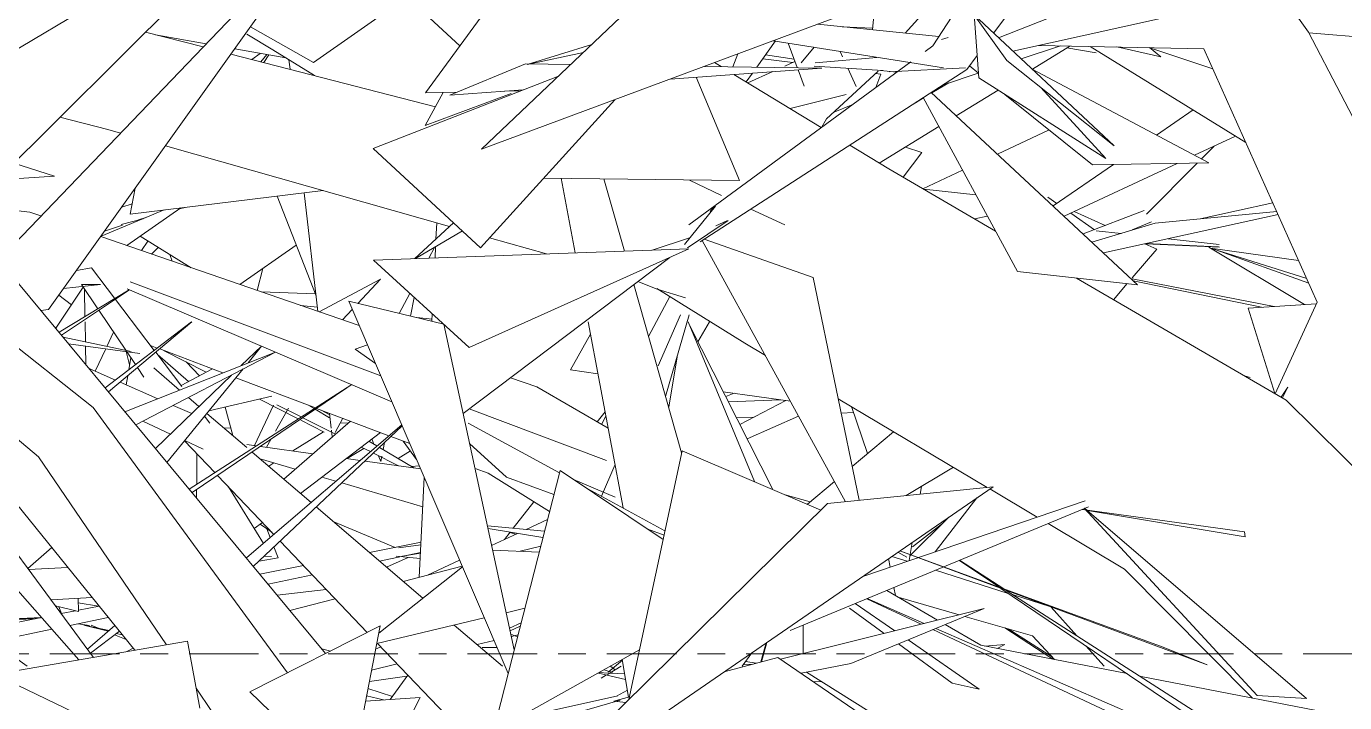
# Model space of a CAD drawing. Header units: millimetres. Extents: x 78096 to 288885, y -20632 to 149556.
# Drawn here: x 251395.4 to 251695.9, y 93238.9 to 93393.1 of the extents above; entities that cross this region are included whole.
import ezdxf

# ---------------------------------------------------------------- set-up
doc = ezdxf.new("R2010")
doc.units = ezdxf.units.MM
doc.linetypes.add('Centre', pattern=[31.75, 6.35, -4.7625, 15.875, -4.7625])
for name, color, linetype, lineweight in [('A-FLOR-LEVL', 51, 'Continuous', 9), ('G-IMPT', 8, 'Continuous', 9), ('L-PLNT', 71, 'Continuous', 9)]:
    doc.layers.add(name, color=color, linetype=linetype, lineweight=lineweight)

# ---------------------------------------------------------------- blocks, each defined once
blk = doc.blocks.new('ZZ-V - Tree Broadleaf 1 - 3dtree rotund SIMPLU-4826059-TOMH A-A')
at = {"layer": 'G-IMPT'}
for p, q in [((25977.64, 93410.74), (25991.24, 93391.76)), ((25764.38, 93384.83), (25785.72, 93399.78)), ((25739.23, 93388.36), (25726.09, 93391.74)), ((25739.93, 93389.1), (25728.36, 93391.16)), ((25755.1, 93387.75), (25749.23, 93391.31)), ((25764.38, 93384.83), (25750.02, 93392.98)), ((26022.3, 93331.91), (25991.24, 93391.76)), ((25758.11, 93385.88), (25746.43, 93387.95)), ((25764.6, 93381.84), (25755.1, 93387.75)), ((25869.7, 93389.73), (25865.46, 93383.78)), ((25872.58, 93389.27), (25874.67, 93383.65)), ((25878.57, 93388.31), (25875.55, 93384.75)), ((25884.46, 93387.36), (25885.03, 93386.11)), ((25967.4, 93387.96), (25929.66, 93388.72)), ((25993.24, 93330.18), (25967.4, 93387.96)), ((25792.2, 93374.75), (25745.56, 93386.73)), ((25857.33, 93383.89), (25855.82, 93384.81)), ((25861.11, 93386.77), (25860.03, 93383.85)), ((25871.88, 93384), (25874.16, 93385.03)), ((25880.14, 93369.97), (25860.25, 93382.1)), ((25864.49, 93382.41), (25863.05, 93380.4)), ((25863.4, 93380.18), (25869.1, 93382.75)), ((25874.85, 93383.17), (25876.24, 93379.43)), ((25893.09, 93382.86), (25881.34, 93371.99)), ((25886.22, 93383.51), (25888.11, 93379.36)), ((25789.84, 93370.47), (25793.99, 93378)), ((25789.84, 93370.47), (25809.43, 93377.76)), ((25873.03, 93374.31), (25885.86, 93377.52)), ((25717.54, 93369.53), (25706.59, 93372.34)), ((25720.38, 93368.72), (25717.54, 93369.53)), ((25881.34, 93371.99), (25880.21, 93370.03)), ((25795.42, 93347.45), (25730.64, 93365.81)), ((25895.52, 93360.59), (25886.66, 93366)), ((25919.9, 93346.4), (25895.52, 93360.59)), ((25857.38, 93354.51), (25850.14, 93358.02)), ((25722.64, 93350.25), (25723.75, 93356.14)), ((25722.64, 93350.25), (25766.58, 93355.63)), ((25699.75, 93350.7), (25686.36, 93352.21)), ((25864.09, 93351.42), (25871.82, 93347.85)), ((25702.26, 93349.83), (25699.75, 93350.7)), ((25792.5, 93348.28), (25792.32, 93344.57)), ((25774.84, 93324.83), (25715.9, 93345.14)), ((25792.23, 93342.82), (25792.11, 93340.29)), ((25817.52, 93341.19), (25804.5, 93344.88)), ((25842.73, 93333.12), (25838.33, 93334.89)), ((25862.74, 93320.81), (25842.66, 93333.3)), ((25986.12, 93307.86), (25938.31, 93335.68)), ((25845.62, 93331.45), (25840.78, 93322.38)), ((25842.73, 93333.12), (25849.18, 93331.21)), ((25791.48, 93327.51), (25791.39, 93325.84)), ((25977.51, 93328.83), (25993.08, 93329.83)), ((25977.51, 93328.83), (25983.57, 93309.35)), ((25983.62, 93309.32), (25993.24, 93330.18)), ((25854.67, 93325.7), (25852.05, 93321.16)), ((25822.96, 93314.77), (25827.55, 93322.88)), ((25728.79, 93319.73), (25727.24, 93320.32)), ((25743.73, 93314.07), (25729.35, 93319.52)), ((25867.41, 93318.03), (25862.74, 93320.81)), ((25764.83, 93306.08), (25746.71, 93312.94)), ((25815.3, 93310.89), (25809.31, 93312.95)), ((25829.23, 93313.87), (25822.96, 93314.77)), ((25831.57, 93301.43), (25815.3, 93310.89)), ((25873.13, 93307.59), (25857.81, 93309.78)), ((25984.97, 93308.53), (25986.52, 93310.8)), ((25985.3, 93308.34), (25986.52, 93310.8)), ((25917.96, 93287.97), (25884.02, 93308.15)), ((26066.74, 93227.97), (25986.12, 93307.86)), ((25781.59, 93299.73), (25765.12, 93305.97)), ((25829.04, 93302.89), (25830.86, 93305.2)), ((25831.06, 93304.16), (25830.06, 93302.3)), ((25772.83, 93303.05), (25757.61, 93289.85)), ((25761.42, 93286.59), (25779.64, 93300.47)), ((25896.61, 93300.66), (25887.22, 93292.74)), ((25786.35, 93297.93), (25782.05, 93299.56)), ((25804.19, 93291.17), (25801.22, 93292.3)), ((25818.19, 93282.43), (25804.19, 93291.17)), ((25899.52, 93286.09), (25910.28, 93292.54)), ((25789.64, 93290.24), (25788.51, 93267.47)), ((25883.14, 93289.3), (25877, 93284.12)), ((25929.36, 93281.19), (25918.58, 93287.6)), ((25809.93, 93278.64), (25814.65, 93284.64)), ((25750.91, 93278.59), (25752.74, 93279.98)), ((25752.25, 93279.61), (25754.89, 93277.72)), ((25949.27, 93269.35), (25931.85, 93279.71)), ((25807.92, 93276.09), (25809.23, 93277.75)), ((25978.46, 93239.94), (25949.27, 93269.35)), ((25906.68, 93257.72), (25895.1, 93264.46)), ((25719.11, 93256.45), (25712.88, 93251.04)), ((25713.55, 93250.14), (25720.15, 93255.16)), ((25916.56, 93251.97), (25908.43, 93256.7)), ((25805.55, 93253.04), (25801.71, 93252.11)), ((25810.9, 93253.9), (25809.39, 93254.5)), ((25811.02, 93254.37), (25809.5, 93254)), ((25917.46, 93251.79), (25921.98, 93252.15)), ((25920.25, 93251.25), (25921.98, 93252.15)), ((25806.21, 93251.49), (25802.85, 93251.49)), ((25949.86, 93245.5), (25916.56, 93251.97)), ((25783.49, 93247.7), (25777.64, 93246.28)), ((25832.59, 93245.77), (25830.63, 93246.36)), ((25831.42, 93245.32), (25834.54, 93247.19)), ((25834.83, 93248.54), (25831.61, 93245.83)), ((25833.03, 93246.45), (25832.08, 93247.19)), ((25862.33, 93247.51), (25864.65, 93247.69)), ((25865.39, 93247.89), (25862.89, 93248.3)), ((25829.34, 93245.64), (25835.55, 93244.19)), ((25831.54, 93245.64), (25829.49, 93245.73)), ((25830, 93244.47), (25831.22, 93245.2)), ((25835.33, 93245.49), (25831.93, 93245.63)), ((25904.03, 93228.81), (25876.78, 93245.83)), ((25880.27, 93243.65), (25878.27, 93243.73)), ((26020.24, 93231.82), (25952.68, 93244.95))]:
    blk.add_line(p, q, dxfattribs=at)
blk = doc.blocks.new('ZZ-V - Tree Broadleaf 1 - 3dtree rotund SIMPLU-4826034-TOMH A-A')
at = {"layer": 'G-IMPT'}
for p, q in [((25728.67, 93452.78), (25797.76, 93388.6)), ((25954.61, 93438.91), (25919.45, 93391.49)), ((25683.91, 93349.77), (25752.81, 93418.33)), ((25666.58, 93369.73), (25745.06, 93416.78)), ((25692.59, 93339.76), (25766.93, 93417.24)), ((25704.02, 93328.48), (25767.17, 93417.02)), ((25952.28, 93403.1), (25920.58, 93390.44)), ((25805.82, 93399.62), (25789.94, 93377.92)), ((25839.2, 93399.76), (25802.72, 93365.03)), ((25891.6, 93398.13), (25802.72, 93365.03)), ((25892.34, 93398), (25891.83, 93392.28)), ((25904.27, 93397.03), (25899.28, 93391.52)), ((25973.95, 93398.54), (25923.8, 93387.42)), ((25879.31, 93393.55), (25906.96, 93390.74)), ((25909.99, 93395.4), (25905.61, 93388.66)), ((25946.93, 93365.81), (25914.9, 93395.74)), ((25914.9, 93395.74), (25922.49, 93385.27)), ((25914.99, 93395.77), (25916.05, 93381.32)), ((25884.94, 93392.98), (25891.86, 93392.65)), ((25907.53, 93390.07), (25909.05, 93390.5)), ((25827.84, 93388.95), (25813.09, 93384.34)), ((25908, 93383.58), (25869.16, 93389.77)), ((25905.61, 93388.66), (25903.83, 93387.35)), ((25795.5, 93377.37), (25812.74, 93384.51)), ((25823.03, 93384.37), (25812.74, 93384.51)), ((25825.92, 93387.12), (25813.09, 93384.34)), ((25900.6, 93384.98), (25849.96, 93347.84)), ((25878.76, 93384.78), (25892.82, 93386)), ((25915.68, 93386.41), (25913.31, 93383.21)), ((25946.93, 93365.81), (25922.49, 93385.27)), ((25820.25, 93381.72), (25778, 93365.25)), ((25845.71, 93381.04), (25880.31, 93383.57)), ((25861.48, 93357.96), (25851.62, 93381.47)), ((25913.31, 93383.21), (25852.54, 93343.96)), ((25880.31, 93383.57), (25853.5, 93383.94)), ((25878.5, 93383.99), (25894.21, 93383.01)), ((25897.4, 93382.63), (25893.62, 93383.01)), ((25895.61, 93382.68), (25913.04, 93383.62)), ((25945.01, 93362.94), (25916.05, 93381.32)), ((25795.5, 93377.37), (25812.23, 93378.59)), ((25811.62, 93378.36), (25807.96, 93378.28)), ((25945.01, 93362.94), (25930.22, 93379.12)), ((25797.17, 93378.06), (25789.94, 93377.92)), ((25802.44, 93342.61), (25833.12, 93376.35)), ((25924.91, 93337.15), (25903.42, 93376.83)), ((25952.28, 93334.15), (25905.23, 93378)), ((25802.44, 93342.61), (25778, 93365.25)), ((25816.88, 93358.49), (25861.48, 93357.96)), ((25820.88, 93358.44), (25824.07, 93341.42)), ((25830.56, 93358.32), (25835.26, 93341.81)), ((25714.18, 93306.16), (25653.33, 93354.43)), ((25848.95, 93343.35), (25856.06, 93352.08)), ((25854.79, 93350.86), (25855.82, 93352.07)), ((25787.52, 93340.12), (25796.32, 93348.28)), ((25849.64, 93342.54), (25858.91, 93348.77)), ((25856.11, 93347.59), (25858.62, 93348.75)), ((25798.33, 93346.42), (25787.69, 93340.13)), ((25849.94, 93342.33), (25778.04, 93339.79)), ((25799.85, 93319.85), (25849.94, 93342.33)), ((25841.61, 93342.04), (25850.14, 93344.88)), ((25853.04, 93344.28), (25885.67, 93284.68)), ((25853.43, 93344.53), (25878.27, 93335.79)), ((25799.85, 93319.85), (25778.04, 93339.79)), ((25845.61, 93340.39), (25798.52, 93304.8)), ((25701.73, 93294.94), (25652.21, 93336.42)), ((25713.77, 93338.01), (25710.4, 93337.42)), ((25713.77, 93338.01), (25728.09, 93319.2)), ((25952.28, 93334.15), (25924.91, 93337.15)), ((25767.15, 93250.07), (25696.8, 93334.9)), ((25705.64, 93324.25), (25711.91, 93333.63)), ((25715.82, 93334.2), (25707.44, 93333.27)), ((25715.82, 93334.2), (25711.52, 93334.2)), ((25711.52, 93334.2), (25715.24, 93328.68)), ((25712.17, 93333.24), (25712.3, 93326.89)), ((25722.63, 93334.79), (25779.74, 93313.38)), ((25837.42, 93334.2), (25848.32, 93295.84)), ((25878.27, 93335.79), (25888.83, 93285.01)), ((25706.37, 93331.78), (25709.21, 93329.59)), ((25706.41, 93323.31), (25722.37, 93333.01)), ((25706.95, 93322.67), (25722.43, 93332.99)), ((25782.28, 93307.44), (25721.93, 93333.2)), ((25772.46, 93330.39), (25794.11, 93325.18)), ((25772.46, 93330.39), (25808.76, 93245.52)), ((25704.02, 93328.48), (25702.26, 93328.32)), ((25715.47, 93328.35), (25723.84, 93315.94)), ((25848.1, 93327.28), (25843.01, 93315.64)), ((25850.07, 93327.31), (25844.68, 93308.65)), ((25712.32, 93325.7), (25712.42, 93321.14)), ((25716.93, 93310.63), (25736.57, 93325.7)), ((25717.69, 93309.71), (25736.69, 93325.7)), ((25794.11, 93325.18), (25810.15, 93250.96)), ((25827.02, 93325.7), (25834.97, 93283.29)), ((25849.82, 93325.7), (25864.93, 93289.27)), ((25869.09, 93287.5), (25850.14, 93324.94)), ((25707.32, 93322.22), (25722.85, 93318.92)), ((25717.3, 93320.1), (25718.83, 93323.37)), ((25708.56, 93320.72), (25724.83, 93318.5)), ((25712.43, 93320.19), (25712.52, 93315.95)), ((25714.65, 93314.42), (25717.05, 93319.56)), ((25721.41, 93305.22), (25755.7, 93318.82)), ((25722.47, 93315.87), (25721.67, 93318.93)), ((25723.92, 93302.2), (25755.72, 93318.81)), ((25728.44, 93318.75), (25734.35, 93310.98)), ((25747.94, 93315.74), (25752.51, 93320.17)), ((25749.49, 93316.36), (25752.58, 93320.14)), ((25773.87, 93319.48), (25776.72, 93320.43)), ((25773.87, 93319.48), (25778.54, 93316.19)), ((25722.28, 93314.74), (25722.75, 93317.55)), ((25724.29, 93315.27), (25725.75, 93313.11)), ((25845.37, 93306.25), (25847.31, 93317.72)), ((25713.28, 93315.03), (25719.24, 93312.41)), ((25721.7, 93311.33), (25722.04, 93313.37)), ((25727.99, 93315.2), (25733.87, 93310.16)), ((25728.41, 93296.79), (25745.71, 93313.58)), ((25731, 93293.66), (25748.36, 93314.96)), ((25723.65, 93250.84), (25675.53, 93310.35)), ((25720.33, 93311.93), (25728.88, 93308.18)), ((25736.03, 93287.59), (25773.11, 93311.4)), ((25772.02, 93310.65), (25736.72, 93286.76)), ((25732.41, 93306.63), (25736.64, 93304.78)), ((25735.88, 93308.45), (25738.29, 93306.38)), ((25758.44, 93245.66), (25714.18, 93306.16)), ((25739.55, 93304.16), (25740.74, 93302.59)), ((25740.1, 93304.83), (25749.23, 93297.02)), ((25799.88, 93305.83), (25831.18, 93294.09)), ((25725.49, 93303.02), (25731.82, 93300.1)), ((25749.23, 93271.95), (25784.5, 93302.24)), ((25784.62, 93301.98), (25750.68, 93269.93)), ((25820.45, 93291.24), (25799.69, 93302.61)), ((25735.01, 93298.59), (25741.9, 93291.36)), ((25735.03, 93298.62), (25739.22, 93296.68)), ((25808.39, 93290.32), (25799.99, 93297.99)), ((25730.89, 93252.1), (25701.73, 93294.94)), ((25737.77, 93288.7), (25737.8, 93295.66)), ((25750.4, 93296.02), (25763.85, 93284.51)), ((25848.43, 93296.31), (25836.29, 93239.59)), ((25880.08, 93282.8), (25848.43, 93296.31)), ((25805.36, 93232.2), (25820.6, 93291.84)), ((25844.1, 93276.1), (25820.6, 93291.84)), ((25833.13, 93293.06), (25830.04, 93285.99)), ((25742.54, 93290.69), (25755.37, 93277.22)), ((25808.39, 93290.32), (25819.19, 93286.34)), ((25833.15, 93285.73), (25823.68, 93289.77)), ((25677.25, 93286.75), (25710.94, 93248.64)), ((25737.75, 93285.51), (25737.76, 93287.46)), ((25745.04, 93288.07), (25753.01, 93275.2)), ((25919.32, 93288.11), (25815.11, 93216.41)), ((25844.52, 93278.06), (25826.14, 93288.12)), ((25919.32, 93288.11), (25881.56, 93284.27)), ((25689.58, 93282.56), (25714.23, 93249.21)), ((25765.04, 93283.49), (25789.34, 93262.69)), ((25807.47, 93211.16), (25881.56, 93284.27)), ((25941.04, 93283.51), (25873.07, 93255.32)), ((25940.29, 93284.9), (25889.62, 93267.68)), ((25939.67, 93282.95), (25976.61, 93277.85)), ((25979.52, 93240.55), (25940.06, 93283.21)), ((25940.2, 93283.25), (25990.79, 93239.82)), ((25976.76, 93276.68), (25940.83, 93282.72)), ((25804.06, 93279.16), (25817.06, 93278.01)), ((25812.85, 93278.38), (25817.74, 93280.65)), ((25804.18, 93278.6), (25816.68, 93276.51)), ((25805.01, 93274.74), (25810.9, 93277.47)), ((25840.61, 93278.44), (25844.31, 93277.07)), ((25976.76, 93276.68), (25976.61, 93277.85)), ((25699.27, 93269.45), (25704.72, 93274.25)), ((25756.8, 93275.72), (25776.66, 93254.87)), ((25805.25, 93273.65), (25815.84, 93273.21)), ((25811.52, 93273.39), (25816.19, 93274.59)), ((25968.15, 93247.5), (25898.04, 93273.47)), ((25898.08, 93273.5), (25958.13, 93251.54)), ((25663.86, 93272.06), (25699.14, 93247.19)), ((25753.15, 93272.27), (25754.85, 93272.23)), ((25790.37, 93267.94), (25797.71, 93271.35)), ((25920.62, 93265.26), (25911.64, 93271.32)), ((25921.74, 93264.85), (25911.66, 93271.33)), ((25708.4, 93269.7), (25699.45, 93269.21)), ((25779.27, 93254.69), (25798.35, 93269.86)), ((25784.86, 93266.53), (25798.3, 93269.98)), ((25971.22, 93231.07), (25921.12, 93264.92)), ((25970.86, 93233.26), (25922.32, 93264.47)), ((25713.93, 93262.86), (25704.56, 93262.3)), ((25759.02, 93259.87), (25769.36, 93262.54)), ((25896.89, 93255.27), (25887.9, 93261.47)), ((25902.95, 93256.78), (25890.56, 93262.58)), ((25903.61, 93256.95), (25890.62, 93262.6)), ((25778.82, 93252.36), (25803.34, 93258.2)), ((25808.33, 93259.39), (25812.56, 93260.39)), ((25917.27, 93260.36), (25870.89, 93248.77)), ((25894.47, 93254.67), (25886.59, 93260.42)), ((25917.27, 93260.36), (25886.91, 93247.78)), ((25749.92, 93241.35), (25779.6, 93256.36)), ((25779.6, 93256.36), (25774.07, 93227.95)), ((25796.5, 93256.57), (25807.46, 93247.19)), ((25809.09, 93255.87), (25811.71, 93257.06)), ((25809.23, 93255.25), (25811.52, 93256.33)), ((25876, 93256.54), (25876, 93250.05)), ((26008.7, 93207.3), (25905.62, 93255.53)), ((26018.8, 93206.83), (25906.26, 93255.8)), ((25691.74, 93245.32), (25735.71, 93252.93)), ((25735.71, 93252.93), (25738.46, 93237.66)), ((25779.01, 93252.4), (25798.03, 93232.43)), ((25867.6, 93252.53), (25866.39, 93248.16)), ((25867.59, 93252.52), (25866.42, 93248.16)), ((25867.72, 93252.61), (25866.53, 93248.19)), ((25910.03, 93243.3), (25897.75, 93252.27)), ((25916.15, 93241.97), (25899.93, 93253.17)), ((25766.28, 93251.12), (25768.29, 93250.64)), ((25779.75, 93251.63), (25778.57, 93251.07)), ((25838.7, 93250.89), (25806.99, 93233.12)), ((25870.28, 93249.19), (25858.02, 93245.93)), ((25864.29, 93250.25), (25862.09, 93247.19)), ((25870.28, 93249.19), (25895.63, 93231.87)), ((25968.15, 93247.5), (25958.13, 93251.54)), ((25836.21, 93240.15), (25834.8, 93248.7)), ((25875.55, 93245.59), (25886.91, 93247.78)), ((25691.74, 93245.32), (25737.18, 93223.52)), ((25916.15, 93241.97), (25910.03, 93243.3)), ((25741.23, 93236.9), (25737.65, 93242.17)), ((25749.92, 93241.35), (25759.79, 93231.84)), ((25788.71, 93240.07), (25776.27, 93239.25)), ((25788.71, 93240.07), (25783.32, 93229.34)), ((25833.79, 93240.44), (25810.92, 93235.32)), ((25836.42, 93240.2), (25832.85, 93239.25)), ((25979.52, 93240.55), (25990.79, 93239.82)), ((25834.34, 93239.46), (25784.5, 93225.11)), ((25835.61, 93238.93), (25832.85, 93239.25))]:
    blk.add_line(p, q, dxfattribs=at)
blk = doc.blocks.new('ZZ-V - Tree Broadleaf 2 - 3dtree rotund SIMPLU-4826084-TOMH A-A')
at = {"layer": 'G-IMPT'}
for p, q in [((25925.7, 93385.65), (25934.66, 93388.62)), ((25976.96, 93366.59), (25941.44, 93388.49)), ((25752.26, 93386.91), (25750.34, 93385.5)), ((25752.38, 93384.98), (25753.78, 93386.65)), ((25754.21, 93386.57), (25753.06, 93384.81)), ((25866.82, 93385.69), (25873.65, 93384.8)), ((25892.54, 93382.35), (25893.72, 93382.19)), ((25892.56, 93379.09), (25893.72, 93382.19)), ((25907.99, 93379.77), (25915.94, 93382.41)), ((25887.35, 93375.26), (25882.88, 93373.41)), ((25705.34, 93358.94), (25696.12, 93361.91)), ((25692.26, 93358.08), (25705.34, 93358.94)), ((25723.09, 93352.63), (25720.7, 93351.87)), ((25721.83, 93343.09), (25734.17, 93351.66)), ((25735.14, 93351.78), (25733.84, 93351.44)), ((25730.35, 93351.2), (25715.99, 93345.27)), ((25725.54, 93349.21), (25720.56, 93347.88)), ((25724.5, 93348.93), (25726.39, 93349.56)), ((25716.77, 93346.37), (25720.83, 93347.71)), ((25736.48, 93338.04), (25724.88, 93345.21)), ((25726.63, 93344.13), (25725.21, 93341.93)), ((25727.46, 93341.15), (25728.98, 93342.68)), ((25747.61, 93334.21), (25760.47, 93343.17)), ((25764.79, 93332.09), (25752.48, 93332.53)), ((25765.28, 93329.05), (25761.41, 93329.46)), ((25791.42, 93326.29), (25787.99, 93326.66)), ((25784.84, 93298.5), (25787.88, 93294.35))]:
    blk.add_line(p, q, dxfattribs=at)
blk = doc.blocks.new('ZZ-V - Tree Broadleaf 2 - 3dtree rotund SIMPLU-4826109-TOMH A-A')
at = {"layer": 'G-IMPT'}
for p, q in [((25991.33, 93391.6), (26019.82, 93389.16)), ((25936.85, 93388.58), (25928.27, 93383.31)), ((25936.14, 93388.14), (25942.84, 93387.06)), ((25957.57, 93386.15), (25947.52, 93388.36)), ((25954.99, 93388.21), (25957.57, 93386.15)), ((25969.45, 93383.38), (25955.08, 93388.14)), ((25758.81, 93385.45), (25759.06, 93383.27)), ((25867.43, 93386.55), (25873.96, 93385.56)), ((25913.92, 93384.03), (25915.98, 93382.38)), ((25968.54, 93361.93), (25928.11, 93383.4)), ((25909.2, 93380.18), (25905.35, 93377.88)), ((25920.46, 93378.52), (25910.94, 93372.67)), ((25903.46, 93376.76), (25901.61, 93375.66)), ((25921.98, 93377.56), (25942.02, 93361.46)), ((25956.6, 93368.28), (25964.95, 93374)), ((25906.99, 93370.24), (25893.38, 93361.89)), ((25920.3, 93363.96), (25932.09, 93369.44)), ((25974.6, 93368.05), (25965.26, 93363.68)), ((25903.05, 93364.27), (25898.85, 93358.65)), ((25903.05, 93364.27), (25899.32, 93365.54)), ((25966.83, 93362.84), (25969.73, 93365.77)), ((25903.31, 93356.05), (25912.38, 93360.28)), ((25933.01, 93352.11), (25946.77, 93361.55)), ((25961.25, 93361.8), (25935.52, 93349.77)), ((25968.54, 93361.93), (25942.02, 93361.46)), ((25954.32, 93350.22), (25965.88, 93361.89)), ((25756.1, 93354.35), (25764.98, 93331.61)), ((25762.29, 93355.1), (25765.39, 93328.09)), ((25903.53, 93355.93), (25915.41, 93354.68)), ((25931.8, 93354.09), (25933.83, 93352.68)), ((25983.13, 93352.8), (25966.55, 93349.18)), ((25915.11, 93349.19), (25918.05, 93349.81)), ((25937.01, 93350.46), (25942.41, 93346.7)), ((25944.86, 93347.64), (25937.84, 93350.85)), ((25953.79, 93351.05), (25939.86, 93345.73)), ((25984.31, 93350.15), (25944.48, 93341.42)), ((25955.43, 93348.5), (25951.06, 93346.7)), ((25983.98, 93350.89), (25956.27, 93348.16)), ((25956.27, 93348.16), (25941.87, 93343.85)), ((25948.54, 93345.85), (25942.8, 93346.48)), ((25791.98, 93342.67), (25790.68, 93340.24)), ((25956.62, 93342.25), (25951.06, 93335.74)), ((25956.62, 93342.25), (25953.92, 93343.49)), ((25970.69, 93342.82), (25954.03, 93343.51)), ((25970.94, 93342.74), (25954.07, 93343.52)), ((25954.16, 93343.54), (25970.69, 93342.82)), ((25970.88, 93343.37), (25959.25, 93344.66)), ((25968.52, 93342.73), (25990.34, 93329.66)), ((25988.97, 93339.72), (25968.92, 93342.53)), ((25990.81, 93335.61), (25968.92, 93342.53)), ((25731.66, 93341.03), (25732.17, 93339.53)), ((25991.3, 93334.51), (25970.11, 93342.15)), ((25752.86, 93337.87), (25751.52, 93332.86)), ((25779.65, 93335.43), (25765.69, 93327.98)), ((25774.51, 93329.89), (25779.65, 93335.43)), ((25949.92, 93334.41), (25946.8, 93330.75)), ((25983.4, 93329.21), (25951.06, 93335.54)), ((25980.48, 93329.02), (25951.28, 93335.08)), ((25786.36, 93332.19), (25783.91, 93327.63)), ((25787.36, 93331.27), (25786.49, 93327.02)), ((25771.03, 93326.14), (25773.25, 93328.54)), ((25735.92, 93312.09), (25728.82, 93318.25)), ((25739.95, 93314.24), (25730.18, 93319.2)), ((25738.43, 93313.42), (25735.4, 93316.55)), ((25741.34, 93314.98), (25734.21, 93311.17)), ((25977.96, 93313.03), (25976.66, 93313.37)), ((25860.29, 93309.43), (25858.39, 93308.65)), ((25754.89, 93308.74), (25740.55, 93305.39)), ((25744.3, 93306.27), (25745.98, 93299.8)), ((25750.96, 93297.48), (25755.29, 93306.73)), ((25760.93, 93303.57), (25752.06, 93308.08)), ((25761.61, 93304.01), (25756.06, 93306.79)), ((25764.56, 93305.91), (25763.3, 93306.66)), ((25858.98, 93307.47), (25870.86, 93307.91)), ((25872.06, 93307.74), (25861.6, 93302.29)), ((25887.01, 93306.37), (25890.72, 93295.7)), ((25755.74, 93300.79), (25758.71, 93306.03)), ((25766.85, 93300.56), (25761.48, 93303.29)), ((25769.42, 93300.1), (25761.96, 93303.83)), ((25768.08, 93303.82), (25764.81, 93305.76)), ((25768.09, 93304.51), (25766.12, 93305.59)), ((25768.06, 93304.8), (25768.45, 93301.45)), ((25771.08, 93303.71), (25769.35, 93300.5)), ((25860.84, 93303.8), (25864.84, 93303.98)), ((25874.99, 93304.19), (25863.27, 93299)), ((25884.7, 93304.87), (25887.49, 93305)), ((25744.12, 93301.46), (25745.54, 93301.52)), ((25759.71, 93296.26), (25766.66, 93300.66)), ((25768.5, 93301), (25768.67, 93299.45)), ((25770.47, 93302.59), (25772.39, 93302.67)), ((25751.35, 93297.43), (25749.23, 93297.72)), ((25764.27, 93295.63), (25752.29, 93297.29)), ((25753.65, 93297.11), (25754.66, 93298.9)), ((25778.87, 93297.4), (25777.04, 93298.49)), ((25777.71, 93299.01), (25778.18, 93297.82)), ((25780.61, 93298.19), (25780.28, 93296.57)), ((25760.21, 93292.1), (25752.22, 93294.46)), ((25775.05, 93294.12), (25771.88, 93294.56)), ((25772.05, 93294.54), (25775.89, 93296.85)), ((25777.37, 93296.11), (25775.28, 93297.16)), ((25783.77, 93292.91), (25778.04, 93295.77)), ((25779.23, 93295.13), (25779.72, 93293.86)), ((25787.26, 93292.42), (25779.42, 93297.08)), ((25779.98, 93295.09), (25779.72, 93293.86)), ((25786.48, 93296.26), (25783.68, 93294.55)), ((25754.2, 93292.77), (25755.39, 93293.53)), ((25788.79, 93292.21), (25776.14, 93293.97)), ((25786.76, 93292.71), (25788.5, 93292.88)), ((25769.5, 93289.36), (25766.29, 93290.31)), ((25789.3, 93283.5), (25770.83, 93288.96)), ((25902.68, 93286.42), (25902.97, 93288.16)), ((25877.62, 93284.64), (25871.93, 93286.28)), ((25906.13, 93273.29), (25915.64, 93285.58)), ((25782.98, 93274.29), (25769, 93280.1)), ((25900.37, 93272.39), (25909.23, 93281.16)), ((25900.94, 93274.39), (25907.8, 93279.75)), ((25753.77, 93278.53), (25754.55, 93276.51)), ((25810.43, 93277.26), (25809.14, 93277.64)), ((25755.37, 93274.37), (25756.33, 93271.89)), ((25788.91, 93275.46), (25777.15, 93273.13)), ((25788.88, 93274.85), (25783.75, 93274.19)), ((25899.69, 93272.04), (25897.62, 93273.18)), ((25900.18, 93271.27), (25900.86, 93275.41)), ((25751.99, 93271.17), (25756.33, 93271.89)), ((25762.11, 93270.14), (25752.15, 93268.16)), ((25788.79, 93273.11), (25779.44, 93271.16)), ((25781.06, 93269.78), (25786.01, 93272)), ((25788.72, 93271.71), (25783.21, 93272.25)), ((25788.78, 93272.96), (25784.66, 93272.24)), ((25895.48, 93271.71), (25895.84, 93269.79)), ((25896.23, 93272.22), (25899.73, 93271.11)), ((25764.16, 93267.99), (25754.03, 93265.88)), ((25906.19, 93269.06), (25922.77, 93263.8)), ((25767.31, 93264.69), (25756.13, 93263.35)), ((25896.71, 93265.13), (25897.04, 93263.33)), ((25710.79, 93259.66), (25710.77, 93262.67)), ((25715.4, 93260.86), (25710.78, 93261.67)), ((25897.71, 93262.94), (25911.57, 93258.94)), ((25923.94, 93263.43), (25932.29, 93260.78)), ((25687.38, 93257.62), (25702.38, 93258.27)), ((25702.17, 93258.23), (25687.46, 93257.52)), ((25702.42, 93258.28), (25689.03, 93255.62)), ((25705.55, 93260.96), (25710.79, 93259.66)), ((25706.97, 93259.18), (25706.35, 93260.76)), ((25710.15, 93259.82), (25706.88, 93259.17)), ((25717.61, 93258.31), (25708.86, 93256.49)), ((25715.53, 93260.88), (25710.79, 93259.94)), ((25912.91, 93258.55), (25928.29, 93254.12)), ((25932.58, 93260.67), (25938.45, 93254.1)), ((25700.96, 93257.99), (25687.51, 93257.46)), ((25704.76, 93255.64), (25691.33, 93252.84)), ((25713.3, 93256.47), (25710.77, 93256.88)), ((25717.62, 93255.15), (25712.04, 93256.54)), ((25712.04, 93256.54), (25717.79, 93255.3)), ((25713.73, 93256.53), (25715.56, 93255.78)), ((25921.99, 93255.93), (25932.93, 93248.79)), ((25932.83, 93249.27), (25922.79, 93255.7)), ((25719.07, 93254.34), (25721.68, 93253.27)), ((25720.81, 93254.36), (25719.52, 93254.68)), ((25928.29, 93254.12), (25933.35, 93248.71)), ((25723.29, 93251.28), (25721.83, 93250.53)), ((25940.47, 93251.85), (25944.63, 93247.19)), ((25777.13, 93243.69), (25785.7, 93244.92)), ((25785.89, 93245.18), (25781.91, 93239.62)), ((25780.33, 93239.52), (25776.51, 93240.47)), ((25782.41, 93240.32), (25776.82, 93242.11)), ((25835.95, 93241.76), (25833.5, 93240.37))]:
    blk.add_line(p, q, dxfattribs=at)

msp = doc.modelspace()

# ---------------------------------------------------------------- linework, layer by layer
at = {"layer": 'A-FLOR-LEVL', "linetype": 'Centre'}
msp.add_line((192334.611, 93250), (278486.268, 93250), dxfattribs=at)

# ---------------------------------------------------------------- block references
at = {"layer": 'L-PLNT'}
for name in ['ZZ-V - Tree Broadleaf 1 - 3dtree rotund SIMPLU-4826059-TOMH A-A', 'ZZ-V - Tree Broadleaf 2 - 3dtree rotund SIMPLU-4826109-TOMH A-A', 'ZZ-V - Tree Broadleaf 2 - 3dtree rotund SIMPLU-4826084-TOMH A-A', 'ZZ-V - Tree Broadleaf 1 - 3dtree rotund SIMPLU-4826034-TOMH A-A']:
    msp.add_blockref(name, (225696.455, 0), dxfattribs=at)

doc.saveas('drawing.dxf')
